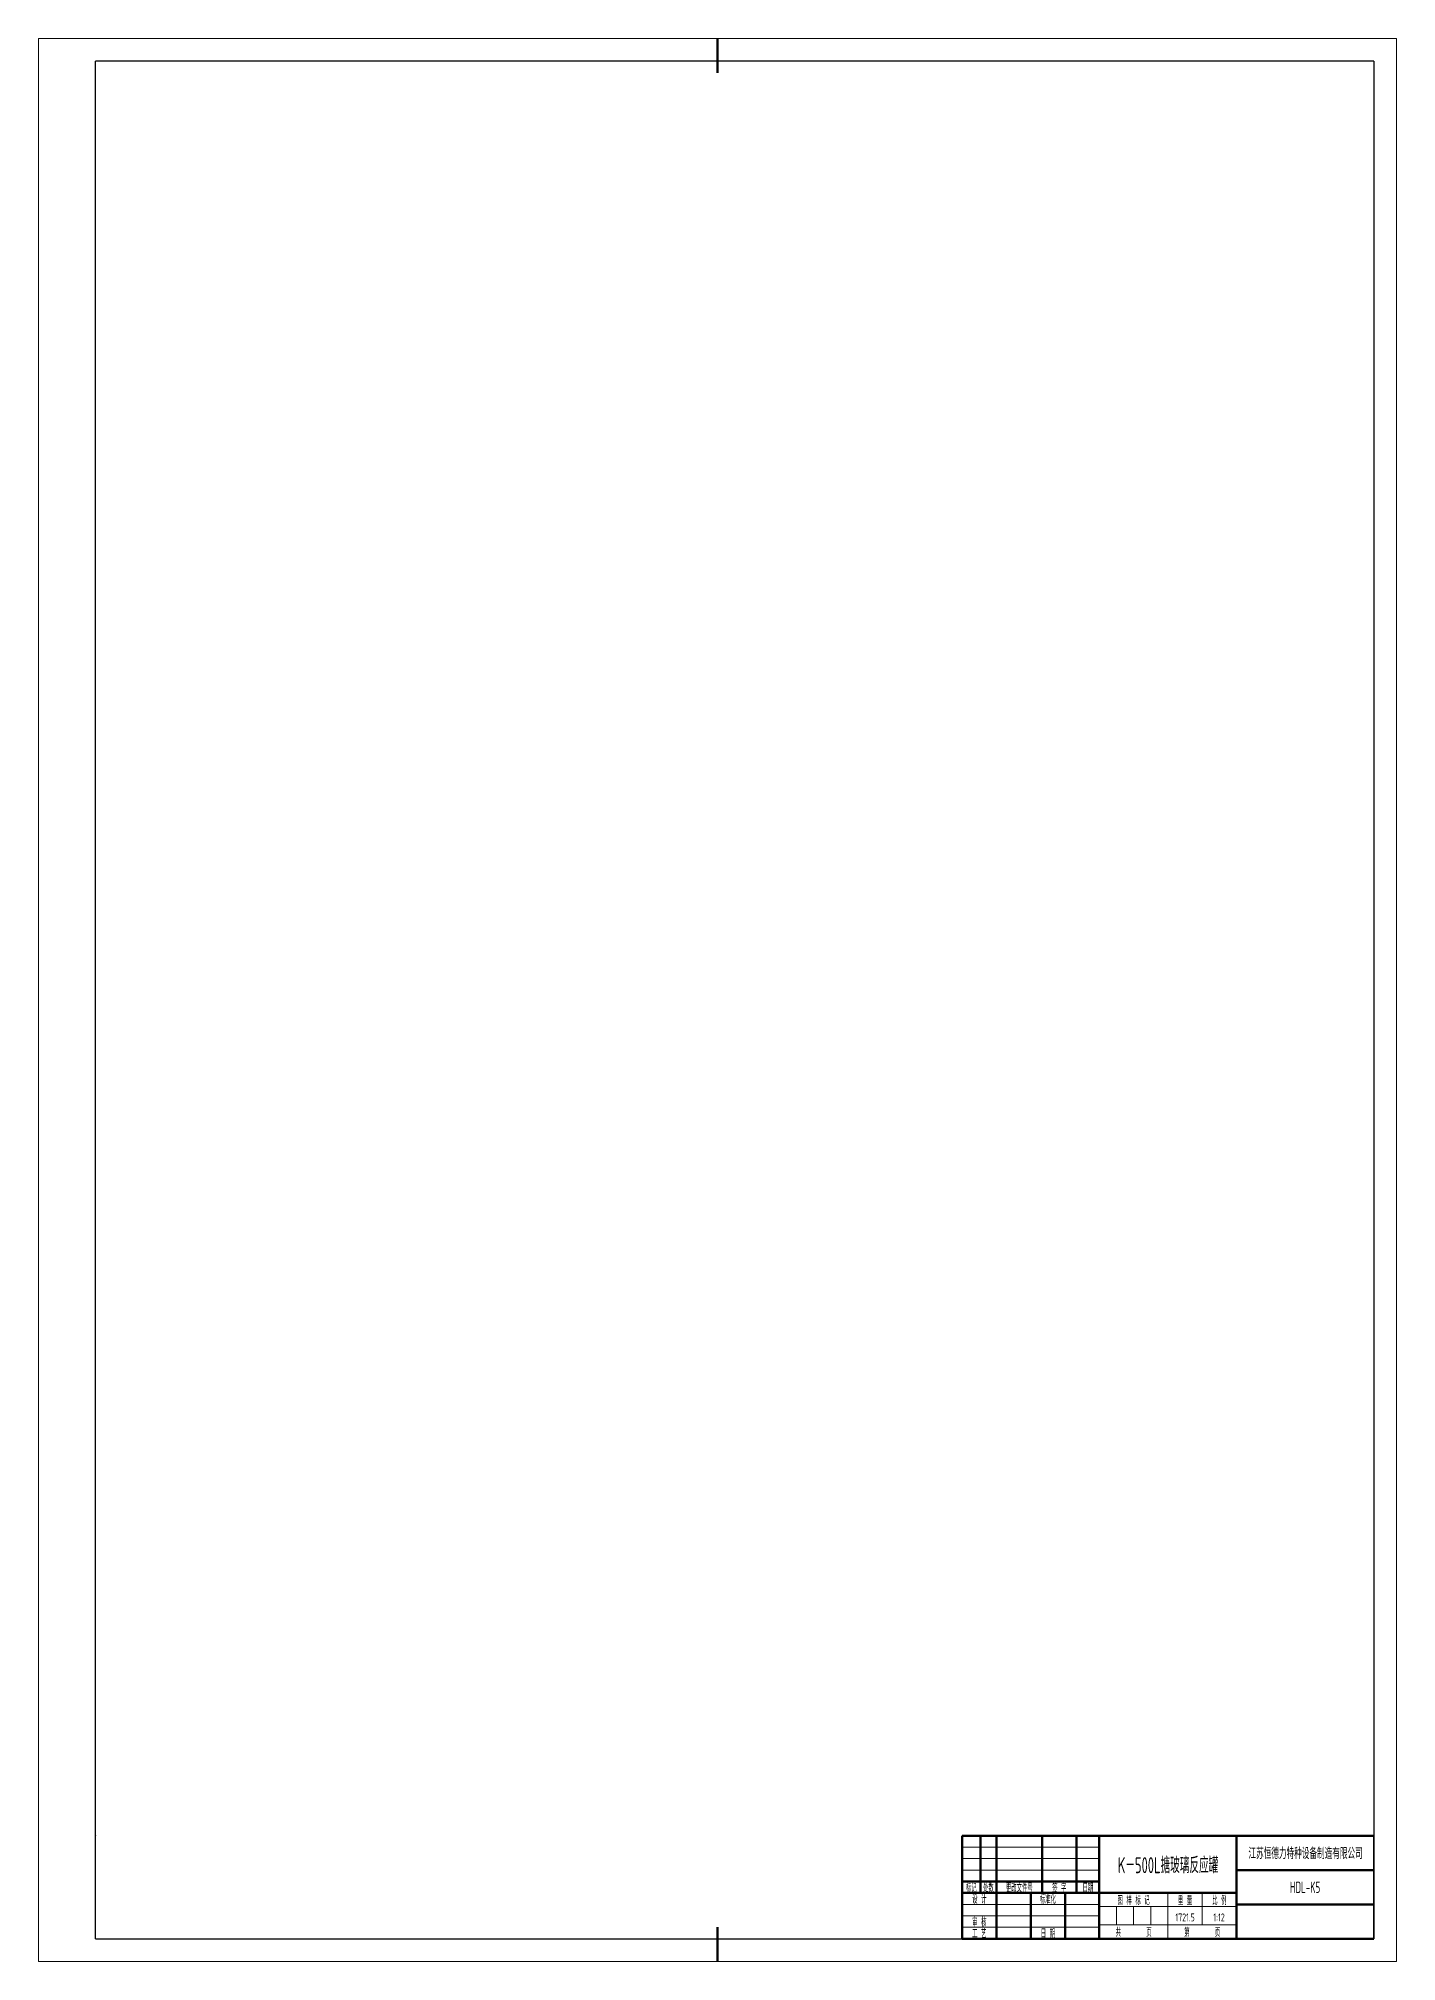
# Model space of a CAD drawing. Header units: millimetres. Extents: x -300 to 50368, y -660 to 14113.
# Drawn here: x -300 to 6828, y -660 to 9432 of the extents above; entities that cross this region are included whole.
import ezdxf
from ezdxf.enums import TextEntityAlignment as Align

# ---------------------------------------------------------------- set-up
doc = ezdxf.new("R2010")
doc.units = ezdxf.units.MM
doc.header["$LTSCALE"] = 120
for name, color, linetype, lineweight in [('1轮廓实线层', 7, 'Continuous', 50), ('2细线层', 4, 'Continuous', 18), ('6文字层', 3, 'Continuous', 20), ('7标注层', 4, 'Continuous', 20)]:
    doc.layers.add(name, color=color, linetype=linetype, lineweight=lineweight)
doc.layers.add('图框层', color=7, linetype='Continuous')
doc.styles.add('PC_TEXTSTYLE', font='gbenor.shx', dxfattribs={"width": 0.8, "bigfont": 'gbcbig.shx'})

# ---------------------------------------------------------------- blocks, each defined once
blk = doc.blocks.new('PC_TITLE_BLOCK')
at = {"layer": '1轮廓实线层'}
for p, q in [((0, 45), (-180, 45)), ((-180, 0), (-180, 45)), ((-172, 20), (-172, 45)), ((-165, 20), (-165, 45)), ((-145, 20), (-145, 45)), ((-130, 20), (-130, 45)), ((-120, 0), (-120, 45)), ((-60, 30), (0, 30)), ((-180, 20), (-60, 20)), ((-165, 0), (-165, 20)), ((-150, 0), (-150, 20)), ((-135, 0), (-135, 20)), ((-60, 15), (0, 15)), ((-180, 0), (0, 0))]:
    blk.add_line(p, q, dxfattribs=at)
at = {"layer": '1轮廓实线层', "color": 7}
for p, q in [((-60, 0), (-60, 45)), ((-180, 25), (-120, 25))]:
    blk.add_line(p, q, dxfattribs=at)
at = {"layer": '2细线层'}
for p, q in [((-180, 40), (-120, 40)), ((-180, 35), (-120, 35)), ((-180, 30), (-120, 30)), ((-90, 0), (-90, 20)), ((-75, 6), (-75, 20)), ((-180, 15), (-120, 15)), ((-180, 10), (-120, 10)), ((-120, 14), (-60, 14)), ((-112.5, 6), (-112.5, 14)), ((-105, 6), (-105, 14)), ((-97.5, 6), (-97.5, 14)), ((-180, 5), (-120, 5)), ((-120, 6), (-60, 6))]:
    blk.add_line(p, q, dxfattribs=at)
at = {"layer": '图框层'}
blk.add_line((0, 0), (0, 45), dxfattribs=at)
at = {"layer": '6文字层', "style": 'PC_TEXTSTYLE', "width": 0.667}
for s, p in [('标记', (-176, 22.5)), (' 设 计 ', (-172.5, 17.51)), ('处数', (-168.5, 22.5)), (' 更改文件号 ', (-155, 22.5)), (' 标准化 ', (-142.5, 17.51)), (' 签 字 ', (-137.5, 22.5)), (' 日期 ', (-125, 22.5)), (' 图 样 标 记 ', (-105, 17)), (' 重 量 ', (-82.5, 17)), (' 比 例 ', (-67.5, 17)), (' 审 核 ', (-172.5, 7.5)), (' 工 艺 ', (-172.5, 2.5)), (' 日 期 ', (-142.5, 2.5)), ('共       页', (-105, 3)), ('第       页', (-75, 3))]:
    blk.add_text(s, height=3.5, dxfattribs=at).set_placement(p, align=Align.MIDDLE)
at = {"layer": '6文字层', "style": 'PC_TEXTSTYLE', "flags": 8}
for tag, height, width, p, p2 in [('产品名称或材料标记', 7, 0.600652, (-113.46, 28.64), (-66.42, 28.64)), ('企业名称', 5, 1.98445, (-54.29, 34.82), (-5.27, 34.82)), ('图样名称', 5, 2.004495, (-54.79, 19.98), (-5.27, 19.98)), ('标准化', 3.5, 1.023147, (-133.83, 15.37), (-120.75, 15.37)), ('审核', 3.5, 1.579393, (-163.99, 5.37), (-150.63, 5.37)), ('重量', 3.5, 1.408247, (-88.46, 7.54), (-76.55, 7.54)), ('比例', 3.5, 1.385287, (-73.35, 7.54), (-61.93, 7.54)), ('图样代号', 5, 2.006536, (-54.79, 5.63), (-5.52, 5.63)), ('工艺', 3.5, 1.621807, (-164.21, 0.37), (-150.89, 0.37)), ('日期', 3.5, 1.560088, (-133.83, 0.37), (-120.75, 0.37)), ('共几页', 3.5, 0.557144, (-108.07, 0.63), (-101.05, 0.63))]:
    blk.add_attdef(tag, text='', height=height, dxfattribs=dict(at, width=width)).set_placement(p, p2, align=Align.FIT)
at = {"layer": '6文字层', "style": 'PC_TEXTSTYLE', "width": 7.924036, "flags": 8}
blk.add_attdef('设计', text='', height=3.5, rotation=358.46442, dxfattribs=at).set_placement((-164.23, 15.37), (-150.37, 15), align=Align.FIT)
at = {"layer": '6文字层', "color": 3, "style": 'PC_TEXTSTYLE', "width": 0.56476, "flags": 8}
blk.add_attdef('第几页', text='', height=3.5, dxfattribs=at).set_placement((-78.29, 0.75), (-71.16, 0.75), align=Align.FIT)
at = {"layer": '6文字层', "ltscale": 10, "style": 'PC_TEXTSTYLE', "flags": 1}
blk.add_attdef('图纸张数', (-58.68, -0.49), '', height=2.5, dxfattribs=at)

msp = doc.modelspace()

# ---------------------------------------------------------------- linework, layer by layer
at = {"layer": '1轮廓实线层'}
for p, q in [((3264, 9432), (3264, 9252)), ((3264, -660), (3264, -480))]:
    msp.add_line(p, q, dxfattribs=at)
at = {"layer": '2细线层'}
for p, q in [((-300, -660), (-300, 9432)), ((6828, 9432), (-300, 9432)), ((6828, 9432), (6828, -660)), ((-300, -660), (6828, -660))]:
    msp.add_line(p, q, dxfattribs=at)
at = {"layer": '7标注层'}
msp.add_point((0, 0), dxfattribs=at)
at = {"layer": '图框层'}
for p, q in [((0, -540), (0, 9312)), ((6708, 9312), (0, 9312)), ((6708, 9312), (6708, -540)), ((0, -540), (6708, -540))]:
    msp.add_line(p, q, dxfattribs=at)

# ---------------------------------------------------------------- block references
ref = msp.add_blockref('PC_TITLE_BLOCK', (6708, -540), dxfattribs=dict(at, xscale=12, yscale=12, zscale=12))
ref.add_attrib('重量', '1721.5', dxfattribs={"layer": '6文字层', "height": 42, "style": 'PC_TEXTSTYLE', "width": 0.667}).set_placement((5717.96, -449.49), align=Align.CENTER)
ref.add_attrib('产品名称或材料标记', 'K－500L搪玻璃反应罐', dxfattribs={"layer": '6文字层', "height": 84, "style": 'PC_TEXTSTYLE', "width": 0.667}).set_placement((5628.69, -196.37), align=Align.CENTER)
ref.add_attrib('图样名称', 'HDL-K5', dxfattribs={"layer": '6文字层', "height": 60, "style": 'PC_TEXTSTYLE', "width": 0.667}).set_placement((6347.68, -300.27), align=Align.CENTER)
ref.add_attrib('企业名称', '江苏恒德力特种设备制造有限公司', dxfattribs={"layer": '6文字层', "height": 60, "style": 'PC_TEXTSTYLE', "width": 0.667}).set_placement((6350.65, -122.16), align=Align.CENTER)
ref.add_attrib('比例', '1:12', dxfattribs={"layer": '6文字层', "height": 42, "style": 'PC_TEXTSTYLE', "width": 0.667}).set_placement((5896.3, -449.49), align=Align.CENTER)

doc.saveas('drawing.dxf')
